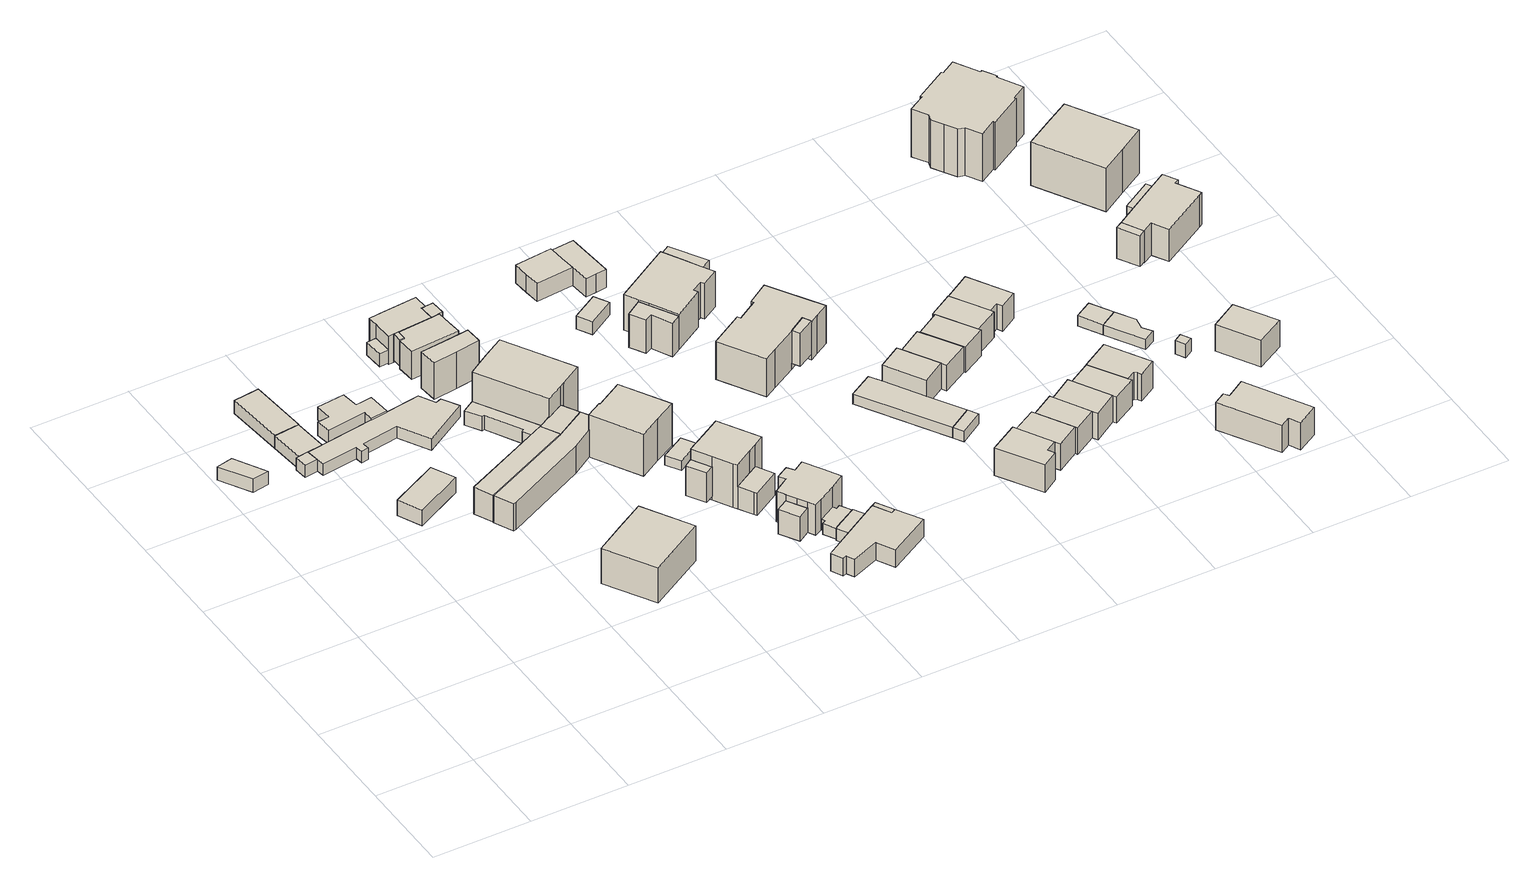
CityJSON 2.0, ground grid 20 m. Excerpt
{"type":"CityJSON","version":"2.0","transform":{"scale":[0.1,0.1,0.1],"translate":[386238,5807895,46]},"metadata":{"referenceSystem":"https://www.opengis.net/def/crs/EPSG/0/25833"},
"CityObjects":{
"building1":{"type":"Building","attributes":{"Gemeindeschluessel":"11000006","BezugspunktDach":"2200","function":"31001_2463","measuredHeight":3,"storeysAboveGround":1},"address":[{"country":"Germany","locality":"Berlin","thoroughfareNumber":"233 (3)","thoroughfareName":"Lichterfelder Ring"}],"geometry":[{"type":"Solid","lod":"1","boundaries":[[[[0,1,2,3]],[[4,5,6,7]],[[4,7,3,2]],[[5,4,2,1]],[[6,5,1,0]],[[7,6,0,3]]]]}]},
"building2":{"type":"Building","attributes":{"Gemeindeschluessel":"11000006","BezugspunktDach":"2200","function":"31001_2723","measuredHeight":2.71,"storeysAboveGround":1},"address":[{"country":"Germany","locality":"Berlin","thoroughfareNumber":"4 (4)","thoroughfareName":"Bürgipfad"}],"geometry":[{"type":"Solid","lod":"1","boundaries":[[[[8,9,10,11,12]],[[13,14,15,16,17]],[[13,17,12,11]],[[14,13,11,10]],[[15,14,10,9]],[[16,15,9,8]],[[17,16,8,12]]]]}]},
"building3":{"type":"Building","attributes":{"Gemeindeschluessel":"11000006","BezugspunktDach":"2200","function":"31001_2463","measuredHeight":2.88,"storeysAboveGround":1},"address":[{"country":"Germany","locality":"Berlin","thoroughfareNumber":"233 (2)","thoroughfareName":"Lichterfelder Ring"}],"geometry":[{"type":"Solid","lod":"1","boundaries":[[[[11,10,18,19,20]],[[21,22,23,24,25]],[[21,25,20,19]],[[22,21,19,18]],[[23,22,18,10]],[[24,23,10,11]],[[25,24,11,20]]]]}]},
"building4":{"type":"Building","attributes":{"Gemeindeschluessel":"11000006","BezugspunktDach":"2200","function":"31001_1010","measuredHeight":2.95,"storeysAboveGround":1},"address":[{"country":"Germany","locality":"Berlin","thoroughfareNumber":"233 (1)","thoroughfareName":"Lichterfelder Ring"}],"geometry":[{"type":"Solid","lod":"1","boundaries":[[[[26,27,28,29]],[[30,21,25,31]],[[30,31,29,28]],[[21,30,28,27]],[[25,21,27,26]],[[31,25,26,29]]]]}]},
"building5":{"type":"Building","attributes":{"Gemeindeschluessel":"11000006","BezugspunktDach":"2200","function":"31001_1000","measuredHeight":3.94,"storeysAboveGround":1},"address":[{"country":"Germany","locality":"Berlin","thoroughfareNumber":"4 (2)","thoroughfareName":"Bürgipfad"}],"geometry":[{"type":"Solid","lod":"1","boundaries":[[[[32,33,34,35,36]],[[37,38,39,40,41]],[[37,41,36,35]],[[38,37,35,34]],[[39,38,34,33]],[[40,39,33,32]],[[41,40,32,36]]]]}]},
"building6":{"type":"Building","attributes":{"Gemeindeschluessel":"11000006","BezugspunktDach":"2200","function":"31001_2723","measuredHeight":3,"storeysAboveGround":1},"address":[{"country":"Germany","locality":"Berlin","thoroughfareNumber":"231 (2)","thoroughfareName":"Lichterfelder Ring"}],"geometry":[{"type":"Solid","lod":"1","boundaries":[[[[42,43,44,45,46,47,48,49,50,51]],[[52,53,54,55,56,57,58,59,60,61]],[[52,61,51,50]],[[53,52,50,49]],[[54,53,49,48]],[[55,54,48,47]],[[56,55,47,46]],[[57,56,46,45]],[[58,57,45,44]],[[59,58,44,43]],[[60,59,43,42]],[[61,60,42,51]]]]}]},
"building7":{"type":"Building","attributes":{"Gemeindeschluessel":"11000006","BezugspunktDach":"2200","function":"31001_1010","measuredHeight":2.67,"storeysAboveGround":1},"address":[{"country":"Germany","locality":"Berlin","thoroughfareNumber":"4 (3)","thoroughfareName":"Bürgipfad"}],"geometry":[{"type":"Solid","lod":"1","boundaries":[[[[9,62,63,64,65,66,67,68,69,70,71,72,73,74,18,10]],[[75,76,77,78,79,80,81,82,83,84,85,86,87,88,89,90]],[[75,90,10,18]],[[76,75,18,74]],[[77,76,74,73]],[[78,77,73,72]],[[79,78,72,71]],[[80,79,71,70]],[[81,80,70,69]],[[82,81,69,68]],[[83,82,68,67]],[[84,83,67,66]],[[85,84,66,65]],[[86,85,65,64]],[[87,86,64,63]],[[88,87,63,62]],[[89,88,62,9]],[[90,89,9,10]]]]}]},
"building8":{"type":"Building","attributes":{"Gemeindeschluessel":"11000006","BezugspunktDach":"2200","function":"31001_1010","measuredHeight":8.87,"storeysAboveGround":2},"address":[{"country":"Germany","locality":"Berlin","thoroughfareNumber":"8A","thoroughfareName":"Bürgipfad"}],"geometry":[{"type":"Solid","lod":"1","boundaries":[[[[91,92,93,94,95]],[[96,97,98,99,100]],[[96,100,95,94]],[[97,96,94,93]],[[98,97,93,92]],[[99,98,92,91]],[[100,99,91,95]]]]}]},
"building9":{"type":"Building","attributes":{"Gemeindeschluessel":"11000006","BezugspunktDach":"2200","function":"31001_1000","measuredHeight":6.04,"storeysAboveGround":2},"address":[{"country":"Germany","locality":"Berlin","thoroughfareNumber":"4 (1)","thoroughfareName":"Bürgipfad"}],"geometry":[{"type":"Solid","lod":"1","boundaries":[[[[101,102,103,104]],[[105,106,107,108]],[[105,108,104,103]],[[106,105,103,102]],[[107,106,102,101]],[[108,107,101,104]]]]}]},
"building10":{"type":"Building","attributes":{"Gemeindeschluessel":"11000006","function":"31001_1010"},"address":[{"country":"Germany","locality":"Berlin","thoroughfareNumber":"6","thoroughfareName":"Bürgipfad"}],"children":["building10-1","building10-2"]},
"building10-1":{"type":"BuildingPart","attributes":{"BezugspunktDach":"2200","measuredHeight":12.08,"storeysAboveGround":2},"parents":["building10"],"geometry":[{"type":"MultiSurface","lod":"1","boundaries":[[[109,110,111,112,113,114,115,116,117]],[[118,119,120,121,122,123,124,125,126]],[[127,128,129,117,116]],[[119,118,116,115]],[[120,119,115,114]],[[121,120,114,113]],[[122,121,113,112]],[[123,122,112,111]],[[124,123,111,110]],[[125,124,110,109]],[[129,130,109,117]],[[118,131,128,127]],[[131,126,129,128]],[[126,125,130,129]]]}]},
"building10-2":{"type":"BuildingPart","attributes":{"BezugspunktDach":"2200","measuredHeight":6.11,"storeysAboveGround":2},"parents":["building10"],"geometry":[{"type":"MultiSurface","lod":"1","boundaries":[[[132,133,134,130,129,128,127,135,136,137,138,139]],[[140,141,142,143,118,131,126,125,144,145,146,147]],[[140,147,139,138]],[[141,140,138,137]],[[142,141,137,136]],[[143,142,136,135]],[[118,143,135,127]],[[144,125,130,134]],[[145,144,134,133]],[[146,145,133,132]],[[147,146,132,139]],[[131,118,127,128]],[[126,131,128,129]],[[148,125,126,129,130]]]}]},
"building11":{"type":"Building","attributes":{"Gemeindeschluessel":"11000006","BezugspunktDach":"2200","function":"51009_1610","measuredHeight":5.91,"storeysAboveGround":0},"address":[{"country":"Germany","locality":"Berlin"}],"geometry":[{"type":"Solid","lod":"1","boundaries":[[[[149,150,151,152]],[[153,154,155,156]],[[153,156,152,151]],[[154,153,151,150]],[[155,154,150,149]],[[156,155,149,152]]]]}]},
"building12":{"type":"Building","attributes":{"Gemeindeschluessel":"11000006","BezugspunktDach":"2200","function":"31001_2463","measuredHeight":12.38,"storeysAboveGround":1},"address":[{"country":"Germany","locality":"Berlin","thoroughfareNumber":"2B (1)","thoroughfareName":"Bürgipfad"}],"geometry":[{"type":"Solid","lod":"1","boundaries":[[[[157,158,159,160,161,162]],[[163,164,165,166,167,168]],[[163,168,162,161]],[[164,163,161,160]],[[165,164,160,159]],[[166,165,159,158]],[[167,166,158,157]],[[168,167,157,162]]]]}]},
"building13":{"type":"Building","attributes":{"Gemeindeschluessel":"11000006","function":"31001_1000"},"address":[{"country":"Germany","locality":"Berlin","thoroughfareNumber":"4","thoroughfareName":"Bürgipfad"}],"children":["building13-1","building13-2","building13-3"]},
"building13-1":{"type":"BuildingPart","attributes":{"BezugspunktDach":"2200","measuredHeight":11.82,"storeysAboveGround":2},"parents":["building13"],"geometry":[{"type":"MultiSurface","lod":"1","boundaries":[[[169,170,171,172,173,174,175,176,177]],[[178,179,180,181,182,183,184,185,186]],[[178,186,177,176]],[[179,178,176,175]],[[180,179,175,174]],[[181,180,174,173]],[[182,181,173,172]],[[183,182,172,171]],[[187,188,189,183,171,170]],[[185,184,170,169]],[[190,191,192,169,177]],[[186,185,193,194]],[[184,183,189,188,187]],[[194,193,192,191,190]]]}]},
"building13-2":{"type":"BuildingPart","attributes":{"BezugspunktDach":"2200","measuredHeight":5.88,"storeysAboveGround":2},"parents":["building13"],"geometry":[{"type":"MultiSurface","lod":"1","boundaries":[[[137,135,195,189,188,196,197]],[[185,184,183,182,198,199,200]],[[191,201,197,196]],[[185,200,202,193]],[[184,185,196,188]],[[182,183,189,195]],[[198,182,195,135]],[[199,198,135,137]],[[200,199,137,197]],[[193,202,201,191]],[[183,184,188,189]]]}]},
"building13-3":{"type":"BuildingPart","attributes":{"BezugspunktDach":"2200","measuredHeight":3.16,"storeysAboveGround":2},"parents":["building13"],"geometry":[{"type":"Solid","lod":"1","boundaries":[[[[203,204,205,206,201,191,190,207]],[[194,193,202,208,209,210,211,212]],[[194,212,207,190]],[[208,202,201,206]],[[209,208,206,205]],[[210,209,205,204]],[[211,210,204,203]],[[212,211,203,207]],[[193,194,190,191]],[[193,191,201,202]]]]}]},
"building14":{"type":"Building","attributes":{"Gemeindeschluessel":"11000006","BezugspunktDach":"2200","function":"31001_1010","measuredHeight":6.39,"storeysAboveGround":2},"address":[{"country":"Germany","locality":"Berlin","thoroughfareNumber":"2B","thoroughfareName":"Bürgipfad"}],"geometry":[{"type":"Solid","lod":"1","boundaries":[[[[213,214,215,216,217,218,219,220,221]],[[222,223,224,225,226,227,228,229,230]],[[222,230,221,220]],[[223,222,220,219]],[[224,223,219,218]],[[225,224,218,217]],[[226,225,217,216]],[[227,226,216,215]],[[228,227,215,214]],[[229,228,214,213]],[[230,229,213,221]]]]}]},
"building15":{"type":"Building","attributes":{"Gemeindeschluessel":"11000006","function":"31001_1010"},"address":[{"country":"Germany","locality":"Berlin","thoroughfareNumber":"2A","thoroughfareName":"Bürgipfad"}],"children":["building15-1","building15-2","building15-3"]},
"building15-1":{"type":"BuildingPart","attributes":{"BezugspunktDach":"2200","measuredHeight":6.41,"storeysAboveGround":2},"parents":["building15"],"geometry":[{"type":"MultiSurface","lod":"1","boundaries":[[[231,232,152,151,233,234,235,236,237,238]],[[239,240,241,242,243,244,245,246,247,248]],[[239,248,238,237]],[[240,239,237,236]],[[241,240,236,235]],[[241,235,241,242]],[[244,243,233,151]],[[245,244,151,152]],[[246,245,152,232]],[[249,250,251,232,231]],[[247,246,252,253]],[[248,247,231,238]],[[242,241,235,234]],[[243,242,234,233]],[[253,252,251,250,249]]]}]},
"building15-2":{"type":"BuildingPart","attributes":{"BezugspunktDach":"2200","measuredHeight":6.37,"storeysAboveGround":2},"parents":["building15"],"geometry":[{"type":"MultiSurface","lod":"1","boundaries":[[[233,254,255,256,257,235,234]],[[241,258,259,260,261,243,242]],[[234,242,234,235]],[[258,241,235,257]],[[259,258,257,256]],[[260,259,256,255]],[[261,260,255,254]],[[243,261,254,233]],[[242,234,233,234]],[[262,241,242,234,235]],[[243,233,234,242]]]}]},
"building15-3":{"type":"BuildingPart","attributes":{"BezugspunktDach":"2200","measuredHeight":2.89,"storeysAboveGround":2},"parents":["building15"],"geometry":[{"type":"Solid","lod":"1","boundaries":[[[[263,250,249,264]],[[253,252,265,266]],[[253,266,264,249]],[[265,252,250,263]],[[266,265,263,264]],[[253,249,250,252]]]]}]},
"building16":{"type":"Building","attributes":{"Gemeindeschluessel":"11000006","function":"31001_1010"},"address":[{"country":"Germany","locality":"Berlin","thoroughfareNumber":"8","thoroughfareName":"Bürgipfad"}],"children":["building16-1","building16-2","building16-3"]},
"building16-1":{"type":"BuildingPart","attributes":{"BezugspunktDach":"2200","measuredHeight":11.57,"storeysAboveGround":2},"parents":["building16"],"geometry":[{"type":"MultiSurface","lod":"1","boundaries":[[[267,268,269,270,271,272,273,274,275]],[[276,277,278,279,280,281,282,283,284]],[[276,284,275,274]],[[277,276,274,273]],[[278,277,273,272]],[[285,279,278,272,271]],[[286,285,279,280,279,271,270]],[[287,286,270,269]],[[282,281,269,268]],[[283,282,268,267]],[[288,289,290,291,284,283,267,275]],[[279,280,292]],[[291,290,289,288]]]}]},
"building16-2":{"type":"BuildingPart","attributes":{"BezugspunktDach":"2200","measuredHeight":6.69,"storeysAboveGround":2},"parents":["building16"],"geometry":[{"type":"MultiSurface","lod":"1","boundaries":[[[293,289,288,294]],[[291,290,295,296]],[[291,296,294,288]],[[295,290,289,293]],[[296,295,293,294]],[[291,297,288,289,290]]]}]},
"building16-3":{"type":"BuildingPart","attributes":{"BezugspunktDach":"2200","measuredHeight":4.99,"storeysAboveGround":2},"parents":["building16"],"geometry":[{"type":"Solid","lod":"1","boundaries":[[[[298,299,300,285,287]],[[279,301,302,303,281]],[[301,279,285,300]],[[302,301,300,299]],[[303,302,299,298]],[[281,303,298,287]],[[279,281,287,285]]]]}]},
"building17":{"type":"Building","attributes":{"Gemeindeschluessel":"11000006","BezugspunktDach":"2200","function":"31001_2463","measuredHeight":2.23,"storeysAboveGround":1},"address":[{"country":"Germany","locality":"Berlin","thoroughfareNumber":"6 (1)","thoroughfareName":"Bürgipfad"}],"geometry":[{"type":"Solid","lod":"1","boundaries":[[[[304,305,306,307]],[[308,309,310,311]],[[308,311,307,306]],[[309,308,306,305]],[[310,309,305,304]],[[311,310,304,307]]]]}]},
"building18":{"type":"Building","attributes":{"Gemeindeschluessel":"11000006","function":"31001_1010"},"address":[{"country":"Germany","locality":"Berlin","thoroughfareNumber":"10","thoroughfareName":"Bürgipfad"}],"children":["building18-1","building18-2"]},
"building18-1":{"type":"BuildingPart","attributes":{"BezugspunktDach":"2200","measuredHeight":10.74,"storeysAboveGround":1},"parents":["building18"],"geometry":[{"type":"MultiSurface","lod":"1","boundaries":[[[312,313,314,315,316,317,318,319,320,321,322,323,324,325,326]],[[327,328,329,330,331,332,333,334,335,336,337,338,339,340,341]],[[327,341,326,325]],[[328,327,325,324]],[[329,328,324,323]],[[330,329,323,322]],[[331,330,322,321]],[[332,331,321,320]],[[333,332,320,319]],[[334,333,319,318]],[[335,334,318,317]],[[336,335,317,316]],[[337,336,316,315]],[[342,343,337,315,314]],[[344,342,338,314,313]],[[340,339,313,312]],[[341,340,312,326]],[[338,337,343,342]],[[339,338,342,344]]]}]},
"building18-2":{"type":"BuildingPart","attributes":{"BezugspunktDach":"2200","measuredHeight":5.47,"storeysAboveGround":1},"parents":["building18"],"geometry":[{"type":"MultiSurface","lod":"1","boundaries":[[[345,343,344,346,347]],[[340,339,337,348,349]],[[340,349,347,346]],[[339,340,346,344]],[[348,337,343,345]],[[349,348,345,347]],[[337,350,338,342,343,351]],[[339,344,342,338]]]}]},
"building19":{"type":"Building","attributes":{"Gemeindeschluessel":"11000006","BezugspunktDach":"2200","function":"31001_1010","measuredHeight":4.08,"storeysAboveGround":1},"address":[{"country":"Germany","locality":"Berlin","thoroughfareNumber":"12","thoroughfareName":"Bürgipfad"}],"geometry":[{"type":"Solid","lod":"1","boundaries":[[[[352,353,354,355,356,357,358,359,360,361,362,363]],[[364,365,366,367,368,369,370,371,372,373,374,375]],[[364,375,363,362]],[[365,364,362,361]],[[366,365,361,360]],[[367,366,360,359]],[[368,367,359,358]],[[369,368,358,357]],[[370,369,357,356]],[[371,370,356,355]],[[372,371,355,354]],[[373,372,354,353]],[[374,373,353,352]],[[375,374,352,363]]]]}]},
"building20":{"type":"Building","attributes":{"Gemeindeschluessel":"11000006","BezugspunktDach":"2200","function":"31001_2463","measuredHeight":2.38,"storeysAboveGround":1},"address":[{"country":"Germany","locality":"Berlin","thoroughfareNumber":"10 (1)","thoroughfareName":"Bürgipfad"}],"geometry":[{"type":"Solid","lod":"1","boundaries":[[[[376,377,378,379,380,381,382,383,384]],[[385,335,334,386,387,388,389,390,391]],[[385,391,384,383]],[[335,385,383,382]],[[334,335,382,381]],[[386,334,381,380]],[[387,386,380,379]],[[388,387,379,378]],[[389,388,378,377]],[[390,389,377,376]],[[391,390,376,384]]]]}]},
"building21":{"type":"Building","attributes":{"Gemeindeschluessel":"11000006","BezugspunktDach":"2200","function":"31001_2463","measuredHeight":3.3,"storeysAboveGround":1},"address":[{"country":"Germany","locality":"Berlin","thoroughfareNumber":"12 (2)","thoroughfareName":"Bürgipfad"}],"geometry":[{"type":"Solid","lod":"1","boundaries":[[[[392,393,394,395,396]],[[397,398,399,400,401]],[[397,401,396,395]],[[398,397,395,394]],[[399,398,394,393]],[[400,399,393,392]],[[401,400,392,396]]]]}]},
"building22":{"type":"Building","attributes":{"Gemeindeschluessel":"11000006","BezugspunktDach":"2200","function":"51009_1610","measuredHeight":3.99,"storeysAboveGround":0},"address":[{"country":"Germany","locality":"Berlin"}],"geometry":[{"type":"Solid","lod":"1","boundaries":[[[[402,403,404,405]],[[406,407,408,409]],[[406,409,405,404]],[[407,406,404,403]],[[408,407,403,402]],[[409,408,402,405]]]]}]},
"building23":{"type":"Building","attributes":{"Gemeindeschluessel":"11000006","BezugspunktDach":"2200","function":"51009_1610","measuredHeight":3.84,"storeysAboveGround":0},"address":[{"country":"Germany","locality":"Berlin"}],"geometry":[{"type":"Solid","lod":"1","boundaries":[[[[359,358,410,360]],[[411,412,413,414]],[[411,414,360,410]],[[412,411,410,358]],[[413,412,358,359]],[[414,413,359,360]]]]}]},
"building24":{"type":"Building","attributes":{"Gemeindeschluessel":"11000006","BezugspunktDach":"2200","function":"31001_2463","measuredHeight":3.44,"storeysAboveGround":1},"address":[{"country":"Germany","locality":"Berlin","thoroughfareNumber":"3 (1)","thoroughfareName":"Bürgipfad"}],"geometry":[{"type":"Solid","lod":"1","boundaries":[[[[415,416,417,418,419]],[[420,421,422,423,424]],[[420,424,419,418]],[[421,420,418,417]],[[422,421,417,416]],[[423,422,416,415]],[[424,423,415,419]]]]}]},
"building25":{"type":"Building","attributes":{"Gemeindeschluessel":"11000006","function":"31001_1010"},"address":[{"country":"Germany","locality":"Berlin","thoroughfareNumber":"3","thoroughfareName":"Bürgipfad"}],"children":["building25-1","building25-2"]},
"building25-1":{"type":"BuildingPart","attributes":{"BezugspunktDach":"2200","measuredHeight":4.73,"storeysAboveGround":1},"parents":["building25"],"geometry":[{"type":"MultiSurface","lod":"1","boundaries":[[[425,426,427,428,429,430,431]],[[432,433,434,435,436,437,438]],[[432,438,431,430]],[[433,432,430,429]],[[435,434,428,427],[427,428,434,435]],[[436,435,427,426]],[[437,436,426,425]],[[438,437,425,431]],[[434,433,429,428]]]}]},
"building25-2":{"type":"BuildingPart","attributes":{"BezugspunktDach":"2200","measuredHeight":4.43,"storeysAboveGround":1},"parents":["building25"],"geometry":[{"type":"MultiSurface","lod":"1","boundaries":[[[427,439,440,441,442,429]],[[443,444,445,446,435,433]],[[443,433,429,442]],[[444,443,442,441]],[[445,444,441,440]],[[446,445,440,439]],[[435,446,439,427]],[[433,434,428,429]],[[435,427,428,434]]]}]},
"building26":{"type":"Building","attributes":{"Gemeindeschluessel":"11000006","function":"31001_1010"},"address":[{"country":"Germany","locality":"Berlin","thoroughfareNumber":"5","thoroughfareName":"Bürgipfad"}],"children":["building26-1","building26-2","building26-3"]},
"building26-1":{"type":"BuildingPart","attributes":{"BezugspunktDach":"2200","measuredHeight":9,"storeysAboveGround":2},"parents":["building26"],"geometry":[{"type":"MultiSurface","lod":"1","boundaries":[[[447,448,449,450,451,452,453,454,455,456,457,458]],[[459,460,461,462,463,464,465,466,467,468,469,470]],[[459,470,458,457]],[[471,472,457,456]],[[473,471,460,456,455]],[[462,461,455,454]],[[463,462,454,453]],[[464,463,453,452]],[[465,464,452,451]],[[466,465,451,450]],[[467,466,450,449]],[[474,475,467,449,448]],[[476,474,468,448,447]],[[470,469,447,458]],[[460,459,472,471]],[[461,460,471,473]],[[468,467,475,474]],[[469,468,474,476]]]}]},
"building26-2":{"type":"BuildingPart","attributes":{"BezugspunktDach":"2200","measuredHeight":7.39,"storeysAboveGround":2},"parents":["building26"],"geometry":[{"type":"MultiSurface","lod":"1","boundaries":[[[473,477,478,472]],[[479,480,461,459]],[[479,459,472,478]],[[480,479,478,477]],[[461,480,477,473]],[[459,460,471,472]],[[461,473,471,460]]]}]},
"building26-3":{"type":"BuildingPart","attributes":{"BezugspunktDach":"2200","measuredHeight":7.66,"storeysAboveGround":2},"parents":["building26"],"geometry":[{"type":"MultiSurface","lod":"1","boundaries":[[[481,482,483,475,476,484]],[[469,467,485,486,487,488]],[[469,488,484,476]],[[485,467,475,483]],[[486,485,483,482]],[[487,486,482,481]],[[488,487,481,484]],[[467,468,474,475]],[[476,474,489,468,469]]]}]},
"building27":{"type":"Building","attributes":{"Gemeindeschluessel":"11000006","function":"31001_1010"},"address":[{"country":"Germany","locality":"Berlin","thoroughfareNumber":"7","thoroughfareName":"Bürgipfad"}],"children":["building27-1","building27-2"]},
"building27-1":{"type":"BuildingPart","attributes":{"BezugspunktDach":"2200","measuredHeight":8.55,"storeysAboveGround":2},"parents":["building27"],"geometry":[{"type":"MultiSurface","lod":"1","boundaries":[[[490,491,492,493,494,495,496,497,498,499,500,501,502]],[[503,504,505,506,507,508,509,510,511,512,513,514,515]],[[503,515,502,501]],[[504,503,501,500]],[[505,504,500,499]],[[506,505,499,498]],[[507,506,498,497]],[[508,507,497,496]],[[509,508,496,495]],[[510,509,495,494]],[[511,510,516,517]],[[512,511,493,517,518]],[[513,512,492,491]],[[514,513,491,490]],[[515,514,490,502]],[[517,516,494,493]],[[518,517,493,492]]]}]},
"building27-2":{"type":"BuildingPart","attributes":{"BezugspunktDach":"2200","measuredHeight":7.45,"storeysAboveGround":2},"parents":["building27"],"geometry":[{"type":"MultiSurface","lod":"1","boundaries":[[[519,520,521,522]],[[517,516,523,518]],[[517,493,492,522,521]],[[516,494,493,517,521,520]],[[523,516,520,519]],[[518,523,519,522]],[[518,492,493,517]],[[517,493,494,516]]]}]},
"building28":{"type":"Building","attributes":{"Gemeindeschluessel":"11000006","BezugspunktDach":"2200","function":"31001_2000","measuredHeight":2.33,"storeysAboveGround":1},"address":[{"country":"Germany","locality":"Berlin","thoroughfareNumber":"9 (1)","thoroughfareName":"Bürgipfad"}],"geometry":[{"type":"Solid","lod":"1","boundaries":[[[[524,525,526,527,528,529]],[[530,531,532,533,534,535]],[[530,535,529,528]],[[531,530,528,527]],[[532,531,527,526]],[[533,532,526,525]],[[534,533,525,524]],[[535,534,524,529]]]]}]},
"building29":{"type":"Building","attributes":{"Gemeindeschluessel":"11000006","BezugspunktDach":"2200","function":"31001_1010","measuredHeight":6.19,"storeysAboveGround":2},"address":[{"country":"Germany","locality":"Berlin","thoroughfareNumber":"11","thoroughfareName":"Bürgipfad"}],"geometry":[{"type":"Solid","lod":"1","boundaries":[[[[536,537,538,539,540,541,542]],[[543,544,545,546,547,548,549]],[[543,549,542,541]],[[544,543,541,540]],[[545,544,540,539]],[[546,545,539,538]],[[547,546,538,537]],[[548,547,537,536]],[[549,548,536,542]]]]}]},
"building30":{"type":"Building","attributes":{"Gemeindeschluessel":"11000006","BezugspunktDach":"2200","function":"31001_2463","measuredHeight":2.33,"storeysAboveGround":1},"address":[{"country":"Germany","locality":"Berlin","thoroughfareNumber":"9 (2)","thoroughfareName":"Bürgipfad"}],"geometry":[{"type":"Solid","lod":"1","boundaries":[[[[550,551,525,524]],[[533,552,553,534]],[[533,534,524,525]],[[552,533,525,551]],[[553,552,551,550]],[[534,553,550,524]]]]}]},
"building31":{"type":"Building","attributes":{"Gemeindeschluessel":"11000006","BezugspunktDach":"2200","function":"31001_1010","measuredHeight":5.82,"storeysAboveGround":2},"address":[{"country":"Germany","locality":"Berlin","thoroughfareNumber":"9","thoroughfareName":"Bürgipfad"}],"geometry":[{"type":"Solid","lod":"1","boundaries":[[[[554,555,556,557,558]],[[559,560,561,562,563]],[[559,563,558,557]],[[560,559,557,556]],[[561,560,556,555]],[[562,561,555,554]],[[563,562,554,558]]]]}]},
"building32":{"type":"Building","attributes":{"Gemeindeschluessel":"11000006","BezugspunktDach":"2200","function":"31001_1010","measuredHeight":5.98,"storeysAboveGround":2},"address":[{"country":"Germany","locality":"Berlin","thoroughfareNumber":"11A","thoroughfareName":"Bürgipfad"}],"geometry":[{"type":"Solid","lod":"1","boundaries":[[[[539,564,565,566,567,540]],[[568,569,570,571,572,573]],[[568,573,540,567]],[[569,568,567,566]],[[570,569,566,565]],[[571,570,565,564]],[[572,571,564,539]],[[573,572,539,540]]]]}]},
"building33":{"type":"Building","attributes":{"Gemeindeschluessel":"11000006","BezugspunktDach":"2200","function":"31001_1010","measuredHeight":5.81,"storeysAboveGround":2},"address":[{"country":"Germany","locality":"Berlin","thoroughfareNumber":"9A","thoroughfareName":"Bürgipfad"}],"geometry":[{"type":"Solid","lod":"1","boundaries":[[[[574,575,576,577,578,579]],[[580,581,582,583,584,585]],[[580,585,579,578]],[[581,580,578,577]],[[582,581,577,576]],[[583,582,576,575]],[[584,583,575,574]],[[585,584,574,579]]]]}]},
"building34":{"type":"Building","attributes":{"Gemeindeschluessel":"11000006","BezugspunktDach":"2200","function":"31001_1010","measuredHeight":5.95,"storeysAboveGround":2},"address":[{"country":"Germany","locality":"Berlin","thoroughfareNumber":"11B","thoroughfareName":"Bürgipfad"}],"geometry":[{"type":"Solid","lod":"1","boundaries":[[[[565,586,587,588,589,566]],[[590,591,592,593,570,569]],[[590,569,566,589]],[[591,590,589,588]],[[592,591,588,587]],[[593,592,587,586]],[[570,593,586,565]],[[569,570,565,566]]]]}]},
"building35":{"type":"Building","attributes":{"Gemeindeschluessel":"11000006","BezugspunktDach":"2200","function":"31001_1010","measuredHeight":5.81,"storeysAboveGround":2},"address":[{"country":"Germany","locality":"Berlin","thoroughfareNumber":"9B","thoroughfareName":"Bürgipfad"}],"geometry":[{"type":"Solid","lod":"1","boundaries":[[[[594,595,596,597,598,599]],[[600,601,602,603,604,605]],[[600,605,599,598]],[[601,600,598,597]],[[602,601,597,596]],[[603,602,596,595]],[[604,603,595,594]],[[605,604,594,599]]]]}]},
"building36":{"type":"Building","attributes":{"Gemeindeschluessel":"11000006","BezugspunktDach":"2200","function":"31001_1010","measuredHeight":5.9,"storeysAboveGround":2},"address":[{"country":"Germany","locality":"Berlin","thoroughfareNumber":"11C","thoroughfareName":"Bürgipfad"}],"geometry":[{"type":"Solid","lod":"1","boundaries":[[[[587,606,607,608,609,588]],[[610,611,612,613,592,591]],[[610,591,588,609]],[[611,610,609,608]],[[612,611,608,607]],[[613,612,607,606]],[[592,613,606,587]],[[591,592,587,588]]]]}]},
"building37":{"type":"Building","attributes":{"Gemeindeschluessel":"11000006","BezugspunktDach":"2200","function":"31001_1010","measuredHeight":5.72,"storeysAboveGround":2},"address":[{"country":"Germany","locality":"Berlin","thoroughfareNumber":"9C","thoroughfareName":"Bürgipfad"}],"geometry":[{"type":"Solid","lod":"1","boundaries":[[[[614,615,616,617,618,619]],[[620,621,622,623,624,625]],[[620,625,619,618]],[[621,620,618,617]],[[622,621,617,616]],[[623,622,616,615]],[[624,623,615,614]],[[625,624,614,619]]]]}]},
"building38":{"type":"Building","attributes":{"Gemeindeschluessel":"11000006","BezugspunktDach":"2200","function":"31001_1010","measuredHeight":5.89,"storeysAboveGround":2},"address":[{"country":"Germany","locality":"Berlin","thoroughfareNumber":"11D","thoroughfareName":"Bürgipfad"}],"geometry":[{"type":"Solid","lod":"1","boundaries":[[[[626,627,628,629,630,631]],[[632,633,634,635,612,611]],[[632,611,631,630]],[[633,632,630,629]],[[634,633,629,628]],[[635,634,628,627]],[[612,635,627,626]],[[611,612,626,631]]]]}]},
"building39":{"type":"Building","attributes":{"Gemeindeschluessel":"11000006","BezugspunktDach":"2200","function":"31001_1010","measuredHeight":5.77,"storeysAboveGround":2},"address":[{"country":"Germany","locality":"Berlin","thoroughfareNumber":"9D","thoroughfareName":"Bürgipfad"}],"geometry":[{"type":"Solid","lod":"1","boundaries":[[[[636,637,638,639,640,641]],[[642,643,644,645,621,620]],[[642,620,641,640]],[[643,642,640,639]],[[644,643,639,638]],[[645,644,638,637]],[[621,645,637,636]],[[620,621,636,641]]]]}]},
"building40":{"type":"Building","attributes":{"Gemeindeschluessel":"11000006","BezugspunktDach":"2200","function":"31001_1010","measuredHeight":6.09,"storeysAboveGround":2},"address":[{"country":"Germany","locality":"Berlin","thoroughfareNumber":"11E","thoroughfareName":"Bürgipfad"}],"geometry":[{"type":"Solid","lod":"1","boundaries":[[[[646,647,648,649,650,651,652]],[[653,654,655,656,657,658,659]],[[653,659,652,651]],[[654,653,651,650]],[[655,654,650,649]],[[656,655,649,648]],[[657,656,648,647]],[[658,657,647,646]],[[659,658,646,652]]]]}]},
"building41":{"type":"Building","attributes":{"Gemeindeschluessel":"11000006","BezugspunktDach":"2200","function":"31001_1010","measuredHeight":6.12,"storeysAboveGround":1},"address":[{"country":"Germany","locality":"Berlin","thoroughfareNumber":"15","thoroughfareName":"Bürgipfad"}],"geometry":[{"type":"Solid","lod":"1","boundaries":[[[[660,661,662,663,664,665,666,667]],[[668,669,670,671,672,673,674,675]],[[668,675,667,666]],[[669,668,666,665]],[[670,669,665,664]],[[671,670,664,663]],[[672,671,663,662]],[[673,672,662,661]],[[674,673,661,660]],[[675,674,660,667]]]]}]},
"building42":{"type":"Building","attributes":{"Gemeindeschluessel":"11000006","BezugspunktDach":"2200","function":"31001_2723","measuredHeight":2.31,"storeysAboveGround":1},"address":[{"country":"Germany","locality":"Berlin","thoroughfareNumber":"76 (2)","thoroughfareName":"Schütte-Lanz-Straße"}],"geometry":[{"type":"Solid","lod":"1","boundaries":[[[[676,677,678,679]],[[680,681,682,683]],[[680,683,679,678]],[[681,680,678,677]],[[682,681,677,676]],[[683,682,676,679]]]]}]},
"building43":{"type":"Building","attributes":{"Gemeindeschluessel":"11000006","BezugspunktDach":"2200","function":"31001_2723","measuredHeight":2.35,"storeysAboveGround":1},"address":[{"country":"Germany","locality":"Berlin","thoroughfareNumber":"78 (1)","thoroughfareName":"Schütte-Lanz-Straße"}],"geometry":[{"type":"Solid","lod":"1","boundaries":[[[[684,685,686,687,677,676]],[[681,688,689,690,691,682]],[[681,682,676,677]],[[688,681,677,687]],[[689,688,687,686]],[[690,689,686,685]],[[691,690,685,684]],[[682,691,684,676]]]]}]},
"building44":{"type":"Building","attributes":{"Gemeindeschluessel":"11000006","BezugspunktDach":"2200","function":"31001_2723","measuredHeight":3,"storeysAboveGround":1},"address":[{"country":"Germany","locality":"Berlin","thoroughfareNumber":"80 (1)","thoroughfareName":"Schütte-Lanz-Straße"}],"geometry":[{"type":"Solid","lod":"1","boundaries":[[[[692,693,694,695]],[[696,697,698,699]],[[696,699,695,694]],[[697,696,694,693]],[[698,697,693,692]],[[699,698,692,695]]]]}]},
"building45":{"type":"Building","attributes":{"Gemeindeschluessel":"11000006","BezugspunktDach":"2200","function":"31001_1010","measuredHeight":6.54,"storeysAboveGround":2},"address":[{"country":"Germany","locality":"Berlin","thoroughfareNumber":"80","thoroughfareName":"Schütte-Lanz-Straße"}],"geometry":[{"type":"Solid","lod":"1","boundaries":[[[[700,701,702,703]],[[704,705,706,707]],[[704,707,703,702]],[[705,704,702,701]],[[706,705,701,700]],[[707,706,700,703]]]]}]},
"building46":{"type":"Building","attributes":{"Gemeindeschluessel":"11000006","BezugspunktDach":"2200","function":"51009_1610","measuredHeight":7.01,"storeysAboveGround":0},"address":[{"country":"Germany","locality":"Berlin"}],"geometry":[{"type":"Solid","lod":"1","boundaries":[[[[708,709,710,711]],[[712,713,714,715]],[[712,715,711,710]],[[713,712,710,709]],[[714,713,709,708]],[[715,714,708,711]]]]}]},
"building47":{"type":"Building","attributes":{"Gemeindeschluessel":"11000006","BezugspunktDach":"2200","function":"31001_1010","measuredHeight":14.01,"storeysAboveGround":2},"address":[{"country":"Germany","locality":"Berlin","thoroughfareNumber":"72","thoroughfareName":"Schütte-Lanz-Straße"}],"geometry":[{"type":"Solid","lod":"1","boundaries":[[[[716,717,718,719,720,721,722,723,724,725,726,727,728,729,730,731,732,733,734,735,736,737]],[[738,739,740,741,742,743,744,745,746,747,748,749,750,751,752,753,754,755,756,757,758,759]],[[738,759,737,736]],[[739,738,736,735]],[[740,739,735,734]],[[741,740,734,733]],[[742,741,733,732]],[[743,742,732,731]],[[744,743,731,730]],[[745,744,730,729]],[[746,745,729,728]],[[747,746,728,727]],[[748,747,727,726]],[[749,748,726,725]],[[750,749,725,724]],[[751,750,724,723]],[[752,751,723,722]],[[753,752,722,721]],[[754,753,721,720]],[[755,754,720,719]],[[756,755,719,718]],[[757,756,718,717]],[[758,757,717,716]],[[759,758,716,737]]]]}]},
"building48":{"type":"Building","attributes":{"Gemeindeschluessel":"11000006","BezugspunktDach":"2200","function":"31001_1010","measuredHeight":7.24,"storeysAboveGround":2},"address":[{"country":"Germany","locality":"Berlin","thoroughfareNumber":"76","thoroughfareName":"Schütte-Lanz-Straße"}],"geometry":[{"type":"Solid","lod":"1","boundaries":[[[[709,760,761,762,763,764,765,766,767,710]],[[768,769,770,771,772,773,774,775,776,777]],[[768,777,710,767]],[[769,768,767,766]],[[770,769,766,765]],[[771,770,765,764]],[[772,771,764,763]],[[773,772,763,762]],[[774,773,762,761]],[[775,774,761,760]],[[776,775,760,709]],[[777,776,709,710]]]]}]},
"building49":{"type":"Building","attributes":{"Gemeindeschluessel":"11000006","BezugspunktDach":"2200","function":"31001_1010","measuredHeight":12.92,"storeysAboveGround":2},"address":[{"country":"Germany","locality":"Berlin","thoroughfareNumber":"74","thoroughfareName":"Schütte-Lanz-Straße"}],"geometry":[{"type":"Solid","lod":"1","boundaries":[[[[778,779,780,781,782,783]],[[784,785,786,787,788,789]],[[784,789,783,782]],[[785,784,782,781]],[[786,785,781,780]],[[787,786,780,779]],[[788,787,779,778]],[[789,788,778,783]]]]}]},
"building50":{"type":"Building","attributes":{"Gemeindeschluessel":"11000006","BezugspunktDach":"2200","function":"31001_2463","measuredHeight":2.62,"storeysAboveGround":1},"address":[{"country":"Germany","locality":"Berlin","thoroughfareNumber":"76 (1)","thoroughfareName":"Schütte-Lanz-Straße"}],"geometry":[{"type":"Solid","lod":"1","boundaries":[[[[790,791,792,793,794]],[[795,796,797,798,799]],[[795,799,794,793]],[[796,795,793,792]],[[797,796,792,791]],[[798,797,791,790]],[[799,798,790,794]]]]}]}
},
"vertices":[
[41,835,41],[75,840,41],[38,904,41],[4,897,41],[38,904,11],[75,840,11],[41,835,11],[4,897,11],
[140,822,40],[167,826,40],[163,853,40],[143,850,40],[137,849,40],[143,850,13],[163,853,13],[167,826,13],[140,822,13],[137,849,13],
[195,857,40],[188,927,40],[136,921,40],[188,927,12],[195,857,12],[163,853,12],[143,850,12],[136,921,12],
[136,921,41],[188,927,41],[177,1048,41],[124,1042,41],[177,1048,12],[124,1042,12],
[249,601,48],[347,651,48],[335,674,48],[323,697,48],[226,648,48],[323,697,13],[335,674,13],[347,651,13],[249,601,13],[226,648,13],
[224,883,43],[304,894,43],[306,874,43],[340,879,43],[336,925,43],[302,921,43],[297,956,43],[241,950,43],[244,916,43],[219,913,43],[244,916,13],[241,950,13],[297,956,13],[302,921,13],[336,925,13],[340,879,13],[306,874,13],[304,894,13],[224,883,13],[219,913,13],
[170,810,40],[244,821,40],[246,806,40],[261,809,40],[259,823,40],[335,835,40],[370,774,40],[461,829,40],[441,862,40],[429,858,40],[411,890,40],[340,879,40],[306,874,40],[195,857,14],[306,874,14],[340,879,14],[411,890,14],[429,858,14],[441,862,14],[461,829,14],[370,774,14],[335,835,14],[259,823,14],[261,809,14],[246,806,14],[244,821,14],[170,810,14],[167,826,14],[163,853,14],
[499,205,91],[616,273,91],[557,372,91],[499,338,91],[440,303,91],[499,338,11],[557,372,11],[616,273,11],[499,205,11],[440,303,11],
[362,545,75],[551,633,75],[531,670,75],[344,582,75],[531,670,14],[551,633,14],[362,545,14],[344,582,14],
[601,618,108],[656,523,108],[700,548,108],[743,572,108],[688,667,108],[645,642,108],[633,635,108],[632,637,108],[600,619,108],[632,637,13],[633,635,13],[645,642,13],[688,667,13],[743,572,13],[700,548,13],[656,523,13],[601,618,13],[600,619,13],[632,637,74],[627,634,74],[600,619,74],[601,618,74],[627,634,13],
[381,506,74],[387,508,74],[558,591,74],[613,670,74],[609,667,74],[551,633,74],[366,547,74],[362,545,74],[366,547,13],[551,633,13],[609,667,13],[613,670,13],[558,591,13],[387,508,13],[381,506,13],[362,545,13],[601,618,16],
[438,1000,79],[448,1001,79],[447,1021,79],[437,1020,79],[447,1021,20],[448,1001,20],[438,1000,20],[437,1020,20],
[447,895,96],[497,902,96],[547,910,96],[545,945,96],[494,939,96],[443,934,96],[494,939,14],[545,945,14],[547,910,14],[497,902,14],[447,895,14],[443,934,14],
[558,686,116],[558,685,116],[592,704,116],[593,704,116],[603,710,116],[647,736,116],[567,872,116],[523,846,116],[480,819,116],[523,846,15],[567,872,15],[647,736,15],[603,710,15],[593,704,15],[592,704,15],[558,685,15],[558,686,15],[480,819,15],[558,685,59],[558,685,74],[592,704,74],[480,819,49],[558,686,49],[558,686,23],[558,686,17],[480,819,17],
[593,704,74],[558,686,74],[531,670,74],[613,670,15],[551,633,15],[531,670,15],[531,670,49],[531,670,17],
[473,773,49],[478,774,49],[517,705,49],[513,702,49],[454,803,49],[513,702,17],[517,705,17],[478,774,17],[473,773,17],[454,803,17],
[441,963,78],[541,971,78],[538,1001,78],[536,1029,78],[528,1028,78],[518,1027,78],[447,1021,78],[448,1001,78],[438,1000,78],[448,1001,14],[447,1021,14],[518,1027,14],[528,1028,14],[536,1029,14],[538,1001,14],[541,971,14],[441,963,14],[438,1000,14],
[424,1059,79],[427,1019,79],[518,1027,79],[516,1058,79],[525,1059,79],[523,1089,79],[443,1082,79],[423,1080,79],[443,1082,15],[523,1089,15],[525,1059,15],[516,1058,15],[518,1027,15],[447,1021,15],[437,1020,15],[427,1019,15],[424,1059,15],[423,1080,15],[424,1059,48],[427,1019,48],[427,1019,35],[427,1019,19],[424,1059,19],
[528,1028,79],[536,1029,79],[543,1030,79],[541,1060,79],[541,1060,15],[543,1030,15],[536,1029,15],[528,1028,15],[525,1059,47],
[407,1017,48],[404,1057,48],[407,1017,19],[404,1057,19],
[731,412,105],[752,375,105],[757,368,105],[796,391,105],[813,401,105],[834,414,105],[787,494,105],[748,471,105],[709,449,105],[748,471,6],[787,494,6],[834,414,6],[813,401,6],[796,391,6],[757,368,6],[752,375,6],[731,412,6],[709,449,6],[813,401,56],[796,391,56],[757,368,56],[709,449,81],[731,412,81],[731,412,14],[709,449,14],[780,382,6],
[714,402,81],[692,438,81],[714,402,14],[692,438,14],[709,449,39],
[774,339,56],[777,334,56],[833,367,56],[833,367,6],[777,334,6],[774,339,6],
[721,501,37],[769,529,37],[752,557,37],[703,529,37],[752,557,15],[769,529,15],[721,501,15],[703,529,15],
[804,280,80],[804,281,80],[816,261,80],[827,243,80],[835,228,80],[851,237,80],[886,257,80],[916,275,80],[896,310,80],[875,345,80],[853,331,80],[843,345,80],[819,331,80],[827,318,80],[795,297,80],[827,318,11],[819,331,11],[843,345,11],[853,331,11],[875,345,11],[896,310,11],[916,275,11],[886,257,11],[851,237,11],[835,228,11],[827,243,11],[816,261,11],[804,281,11],[804,280,11],[795,297,11],[816,261,66],[827,243,66],[804,281,66],
[803,228,66],[804,280,66],[780,266,66],[803,228,11],[780,266,11],[823,249,11],[827,243,37],
[819,105,51],[827,108,51],[835,93,51],[891,115,51],[911,79,51],[997,128,51],[967,178,51],[958,172,51],[938,207,51],[926,200,51],[874,169,51],[807,129,51],[874,169,11],[926,200,11],[938,207,11],[958,172,11],[967,178,11],[997,128,11],[911,79,11],[891,115,11],[835,93,11],[827,108,11],[819,105,11],[807,129,11],
[862,199,35],[910,227,35],[913,229,35],[898,254,35],[890,249,35],[886,257,35],[851,237,35],[855,229,35],[847,225,35],[855,229,11],[890,249,11],[898,254,11],[913,229,11],[910,227,11],[862,199,11],[847,225,11],
[874,169,40],[926,200,40],[910,227,40],[862,199,40],[858,196,40],[862,199,12],[910,227,12],[926,200,12],[874,169,12],[858,196,12],
[853,331,55],[875,345,55],[867,359,55],[843,345,55],[867,359,15],[875,345,15],[853,331,15],[843,345,15],
[947,212,51],[947,212,13],[967,178,13],[958,172,13],[938,207,13],
[779,909,44],[833,941,44],[824,955,44],[816,970,44],[762,938,44],[816,970,15],[824,955,15],[833,941,15],[779,909,15],[762,938,15],
[739,1072,55],[742,1040,55],[819,1047,55],[816,1079,55],[813,1108,55],[812,1112,55],[736,1104,55],[812,1112,14],[813,1108,14],[816,1079,14],[819,1047,14],[742,1040,14],[739,1072,14],[736,1104,14],
[823,1007,55],[845,1010,55],[867,1012,55],[858,1112,55],[858,1112,14],[867,1012,14],[845,1010,14],[823,1007,14],
[848,867,95],[859,848,95],[889,796,95],[950,833,95],[946,841,95],[967,854,95],[972,847,95],[1005,867,95],[990,893,95],[975,920,95],[950,964,95],[833,893,95],[950,964,15],[975,920,15],[990,893,15],[1005,867,15],[972,847,15],[967,854,15],[946,841,15],[950,833,15],[889,796,15],[859,848,15],[848,867,15],[833,893,15],[975,920,88],[950,964,88],[990,893,88],[859,848,91],[889,796,91],[848,867,91],
[1016,907,88],[973,978,88],[973,978,15],[1016,907,15],
[834,816,91],[848,823,91],[869,784,91],[816,846,91],[869,784,15],[848,823,15],[834,816,15],[816,846,15],[859,848,35],
[963,617,88],[989,632,88],[1040,661,88],[1075,683,88],[1084,666,88],[1102,677,88],[1129,693,88],[1064,798,88],[1021,770,88],[1024,765,88],[982,739,88],[978,745,88],[911,705,88],[978,745,2],[982,739,2],[1024,765,2],[1021,770,2],[1064,798,2],[1129,693,2],[1102,677,2],[1084,666,2],[1075,683,2],[1040,661,2],[989,632,2],[963,617,2],[911,705,2],[1084,666,16],[1075,683,16],[1040,661,16],
[1049,646,90],[1084,666,90],[1075,683,90],[1040,661,90],[1049,646,16],
[1179,338,38],[1227,368,38],[1185,437,38],[1139,514,38],[1124,537,38],[1076,509,38],[1124,537,15],[1139,514,15],[1185,437,15],[1227,368,15],[1179,338,15],[1076,509,15],
[1244,126,74],[1277,147,74],[1269,160,74],[1292,174,74],[1253,241,74],[1249,247,74],[1191,213,74],[1249,247,12],[1253,241,12],[1292,174,12],[1269,160,12],[1277,147,12],[1244,126,12],[1191,213,12],
[1191,318,38],[1239,348,38],[1239,348,15],[1191,318,15],
[1185,437,74],[1231,466,74],[1190,534,74],[1185,542,74],[1139,514,74],[1185,542,16],[1190,534,16],[1231,466,16],[1185,437,16],[1139,514,16],
[1298,164,74],[1344,191,74],[1303,261,74],[1299,267,74],[1299,267,14],[1303,261,14],[1344,191,14],[1298,164,14],[1292,174,14],[1253,241,14],
[1231,466,73],[1237,456,73],[1289,486,73],[1243,560,73],[1240,565,73],[1190,534,73],[1240,565,15],[1243,560,15],[1289,486,15],[1237,456,15],[1231,466,15],[1190,534,15],
[1346,187,74],[1392,214,74],[1353,283,74],[1349,289,74],[1349,289,14],[1353,283,14],[1392,214,14],[1346,187,14],
[1289,486,74],[1291,483,74],[1339,510,74],[1336,515,74],[1291,589,74],[1243,560,74],[1291,589,16],[1336,515,16],[1339,510,16],[1291,483,16],[1289,486,16],[1243,560,16],
[1398,204,74],[1446,234,74],[1404,306,74],[1400,313,74],[1400,313,14],[1404,306,14],[1446,234,14],[1398,204,14],
[1291,589,73],[1336,515,73],[1385,544,73],[1382,551,73],[1338,623,73],[1289,594,73],[1338,623,15],[1382,551,15],[1385,544,15],[1336,515,15],[1291,589,15],[1289,594,15],
[1446,234,73],[1450,228,73],[1498,256,73],[1494,262,73],[1450,333,73],[1404,306,73],[1450,333,14],[1494,262,14],[1498,256,14],[1450,228,14],
[1382,551,72],[1401,562,72],[1407,551,72],[1442,572,72],[1392,656,72],[1338,623,72],[1392,656,15],[1442,572,15],[1407,551,15],[1401,562,15],
[1494,262,74],[1510,271,74],[1516,268,74],[1520,260,74],[1555,281,74],[1505,366,74],[1450,333,74],[1505,366,13],[1555,281,13],[1520,260,13],[1516,268,13],[1510,271,13],[1494,262,13],[1450,333,13],
[1665,17,68],[1685,30,68],[1696,7,68],[1739,32,68],[1665,160,68],[1627,136,68],[1620,146,68],[1596,132,68],[1620,146,6],[1627,136,6],[1665,160,6],[1739,32,6],[1696,7,6],[1685,30,6],[1665,17,6],[1596,132,6],
[1557,457,34],[1592,478,34],[1566,522,34],[1531,502,34],[1566,522,11],[1592,478,11],[1557,457,11],[1531,502,11],
[1601,383,34],[1624,397,34],[1611,416,34],[1615,440,34],[1615,440,11],[1611,416,11],[1624,397,11],[1601,383,11],
[1652,331,38],[1669,341,38],[1658,360,38],[1641,350,38],[1658,360,8],[1669,341,8],[1652,331,8],[1641,350,8],
[1754,242,67],[1811,275,67],[1762,355,67],[1707,322,67],[1762,355,7],[1811,275,7],[1754,242,7],[1707,322,7],
[1710,588,82],[1723,596,82],[1700,637,82],[1686,629,82],[1700,637,12],[1723,596,12],[1710,588,12],[1686,629,12],
[1538,1032,117],[1534,1018,117],[1548,995,117],[1562,972,117],[1575,968,117],[1593,938,117],[1627,958,117],[1629,955,117],[1695,994,117],[1693,997,117],[1723,1015,117],[1695,1064,117],[1698,1066,117],[1690,1079,117],[1682,1092,117],[1679,1090,117],[1650,1139,117],[1620,1121,117],[1618,1124,117],[1552,1085,117],[1554,1082,117],[1520,1062,117],[1554,1082,9],[1552,1085,9],[1618,1124,9],[1620,1121,9],[1650,1139,9],[1679,1090,9],[1682,1092,9],[1690,1079,9],[1698,1066,9],[1695,1064,9],[1723,1015,9],[1693,997,9],[1695,994,9],[1629,955,9],[1627,958,9],[1593,938,9],[1575,968,9],[1562,972,9],[1548,995,9],[1534,1018,9],[1538,1032,9],[1520,1062,9],
[1745,609,82],[1763,578,82],[1858,634,82],[1865,638,82],[1838,684,82],[1847,689,82],[1831,717,82],[1781,687,82],[1781,687,9],[1831,717,9],[1847,689,9],[1838,684,9],[1865,638,9],[1858,634,9],[1763,578,9],[1745,609,9],[1723,596,9],[1700,637,9],
[1737,752,109],[1789,784,109],[1842,816,109],[1765,946,109],[1712,915,109],[1660,884,109],[1712,915,11],[1765,946,11],[1842,816,11],[1789,784,11],[1737,752,11],[1660,884,11],
[1781,687,36],[1831,717,36],[1841,723,36],[1821,758,36],[1761,722,36],[1821,758,10],[1841,723,10],[1831,717,10],[1781,687,10],[1761,722,10]
]}
